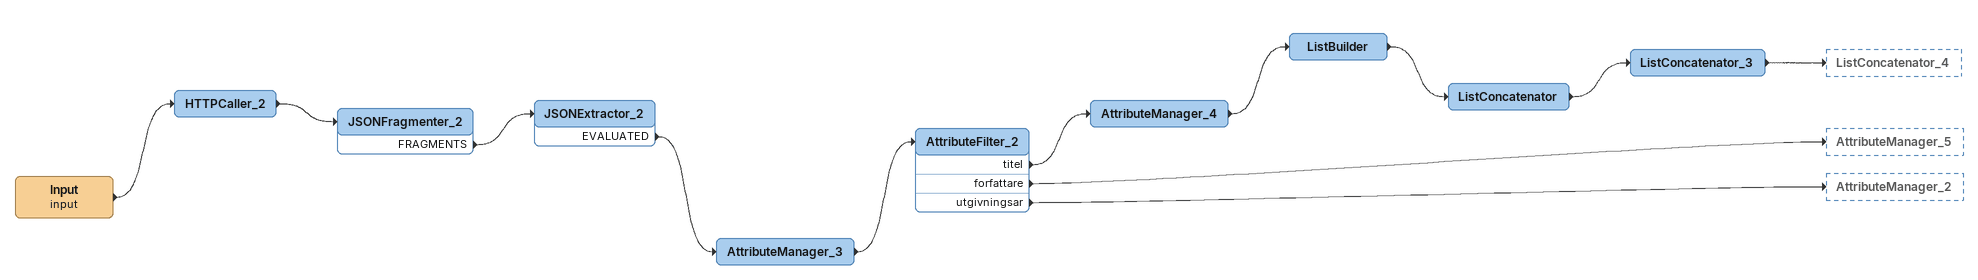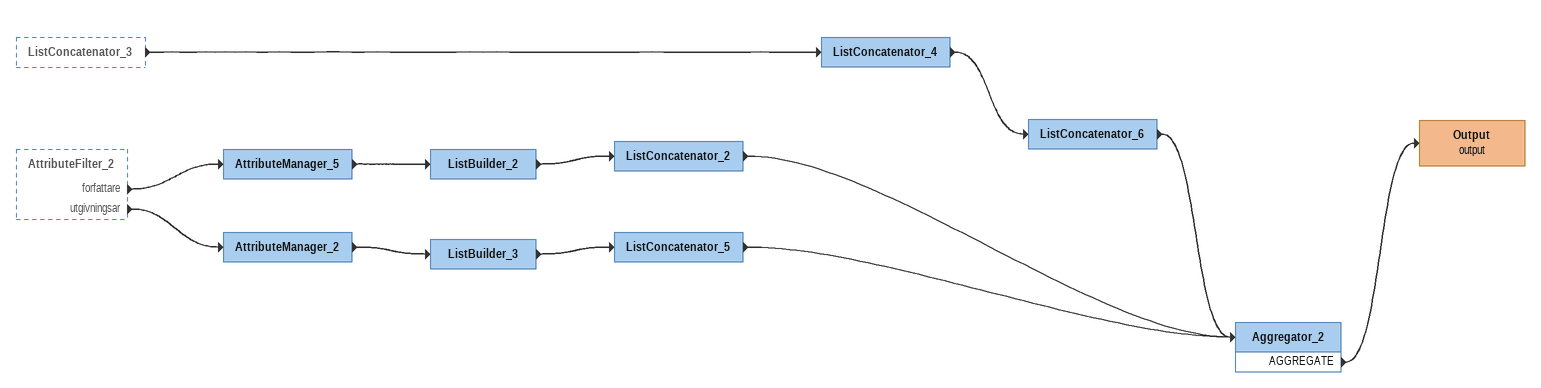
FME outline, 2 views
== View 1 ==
Input (input)
    -> HTTPCaller_2
HTTPCaller_2
    -> JSONFragmenter_2
JSONFragmenter_2
    FRAGMENTS -> JSONExtractor_2
JSONExtractor_2
    EVALUATED -> AttributeManager_3
AttributeManager_3
    -> AttributeFilter_2
AttributeFilter_2
    titel -> AttributeManager_4
    forfattare -> AttributeManager_5
    utgivningsar -> AttributeManager_2
AttributeManager_4
    -> ListBuilder
ListBuilder
    -> ListConcatenator
ListConcatenator
    -> ListConcatenator_3
ListConcatenator_3
    -> ListConcatenator_4

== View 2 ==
ListConcatenator_3 [outside]
    -> ListConcatenator_4
AttributeFilter_2 [outside]
    forfattare -> AttributeManager_5
    utgivningsar -> AttributeManager_2
ListConcatenator_4
    -> ListConcatenator_6
ListConcatenator_6
    -> Aggregator_2
AttributeManager_5
    -> ListBuilder_2
ListBuilder_2
    -> ListConcatenator_2
ListConcatenator_2
    -> Aggregator_2
AttributeManager_2
    -> ListBuilder_3
ListBuilder_3
    -> ListConcatenator_5
ListConcatenator_5
    -> Aggregator_2
Aggregator_2
    AGGREGATE -> Output (output)
Output (output)
